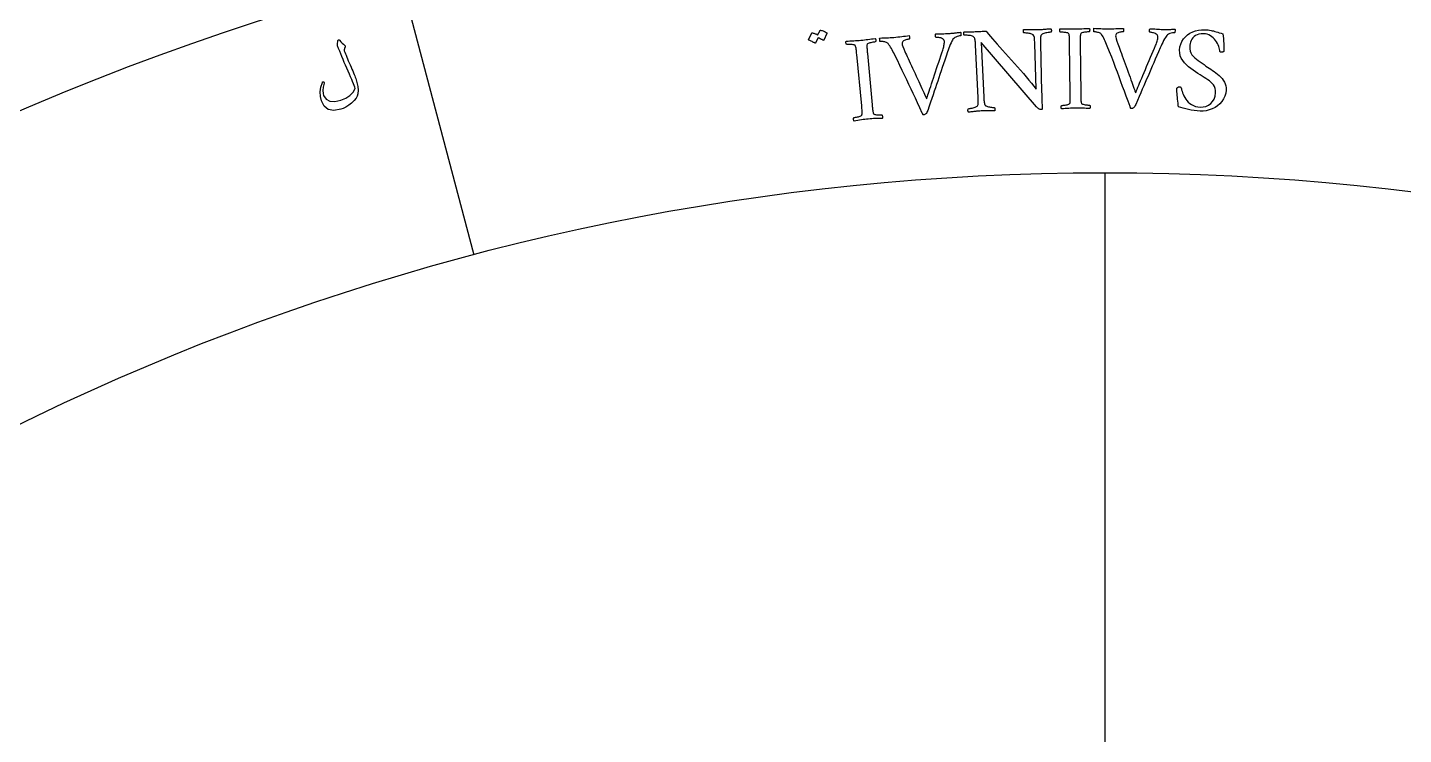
# Model space of a CAD drawing. Header units: millimetres. Extents: x -68 to 68, y -68 to 87.
# Drawn here: x -19.93 to 5.52, y 35.17 to 48.25 of the extents above; entities that cross this region are included whole.
import ezdxf

# ---------------------------------------------------------------- set-up
doc = ezdxf.new("R2010")
doc.units = ezdxf.units.MM
doc.layers.add('ENGRAVE', color=7, linetype='Continuous')
doc.layers.add('TEXT', color=5, linetype='Continuous')

msp = doc.modelspace()

# ---------------------------------------------------------------- linework, layer by layer
at = {"layer": 'ENGRAVE'}
for points in [[(-13.7449, 51.8724), (-11.6702, 44.0426)], [(0, -45.5625), (0, 45.5625)]]:
    msp.add_lwpolyline(points, dxfattribs=at)
for radius in [66.15, 66.15, 64.3781, 61.0875, 61.0875, 58.4888, 53.6625, 53.6625, 50.8275, 45.5625, 45.5625]:
    msp.add_circle((0, 0), radius, dxfattribs=at)
at = {"layer": 'TEXT'}
for points in [[(-5.2719, 48.196), (-5.2703, 48.1981), (-5.2678, 48.1995), (-5.2645, 48.2003), (-5.2603, 48.2004), (-5.245, 48.1964), (-5.2301, 48.1918), (-5.2156, 48.1865), (-5.2016, 48.1807), (-5.1878, 48.1741), (-5.1742, 48.1668), (-5.1608, 48.1586), (-5.1477, 48.1497), (-5.145, 48.1468), (-5.1436, 48.1436), (-5.1435, 48.1401), (-5.1447, 48.1362), (-5.2038, 48.0133), (-5.2056, 48.0116), (-5.2085, 48.0113), (-5.2124, 48.0124), (-5.2175, 48.0149), (-5.2211, 48.0173), (-5.2268, 48.0206), (-5.2347, 48.0247), (-5.2447, 48.0296), (-5.257, 48.0354), (-5.2717, 48.0422), (-5.2887, 48.0499), (-5.3081, 48.0586), (-5.3547, 47.963), (-5.357, 47.96), (-5.3603, 47.9589), (-5.3645, 47.9599), (-5.3698, 47.9628), (-5.3743, 47.9654), (-5.3814, 47.9692), (-5.3911, 47.9743), (-5.4033, 47.9805), (-5.4184, 47.9881), (-5.4364, 47.9968), (-5.4574, 48.0066), (-5.4813, 48.0177), (-5.4839, 48.0197), (-5.4852, 48.0219), (-5.4852, 48.0242), (-5.4839, 48.0266), (-5.4234, 48.1455), (-5.4218, 48.1476), (-5.4193, 48.149), (-5.416, 48.1498), (-5.4118, 48.1498), (-5.3989, 48.1471), (-5.3862, 48.1437), (-5.3739, 48.1396), (-5.3618, 48.1347), (-5.3501, 48.1293), (-5.3387, 48.1233), (-5.3276, 48.1168), (-5.3168, 48.1098)], [(-3.9045, 48.0667), (-3.8675, 48.0699), (-3.8312, 48.0735), (-3.7955, 48.0774), (-3.7603, 48.0817), (-3.7257, 48.086), (-3.6913, 48.0902), (-3.6571, 48.0941), (-3.6233, 48.0979), (-3.6209, 48.0924), (-3.6191, 48.0848), (-3.6178, 48.0749), (-3.6171, 48.0628), (-3.6172, 48.0512), (-3.6182, 48.0424), (-3.6202, 48.0366), (-3.6231, 48.0337), (-3.6293, 48.0329), (-3.6385, 48.0311), (-3.6506, 48.0284), (-3.6658, 48.0248), (-3.6822, 48.0201), (-3.698, 48.0143), (-3.7134, 48.0073), (-3.7282, 47.9993), (-3.7407, 47.9898), (-3.7494, 47.9785), (-3.754, 47.9653), (-3.7547, 47.9502), (-3.7503, 47.9274), (-3.7399, 47.8952), (-3.7236, 47.8538), (-3.7013, 47.803), (-3.6891, 47.7767), (-3.6751, 47.7463), (-3.6591, 47.7119), (-3.6413, 47.6735), (-3.6221, 47.6321), (-3.602, 47.5885), (-3.5811, 47.5429), (-3.5594, 47.4951), (-3.5372, 47.4464), (-3.5148, 47.3976), (-3.4924, 47.3488), (-3.4699, 47.3), (-3.4478, 47.2522), (-3.4268, 47.2063), (-3.4068, 47.1624), (-3.3878, 47.1203), (-3.3702, 47.0811), (-3.3544, 47.0456), (-3.3402, 47.0139), (-3.3278, 46.9859), (-3.3175, 46.9628), (-3.3098, 46.9457), (-3.3047, 46.9345), (-3.3021, 46.9293), (-3.2991, 46.9373), (-3.294, 46.9519), (-3.2867, 46.9731), (-3.2774, 47.0009), (-3.2663, 47.0341), (-3.2539, 47.0716), (-3.2403, 47.1133), (-3.2253, 47.1592), (-3.2092, 47.2085), (-3.1922, 47.2603), (-3.1744, 47.3146), (-3.1556, 47.3713), (-3.1363, 47.4295), (-3.1169, 47.4881), (-3.0973, 47.5472), (-3.0775, 47.6067), (-3.0579, 47.6655), (-3.0388, 47.7226), (-3.0203, 47.7779), (-3.0024, 47.8314), (-2.9958, 47.8516), (-2.9898, 47.8723), (-2.9844, 47.8935), (-2.9797, 47.9153), (-2.9759, 47.9364), (-2.9735, 47.9558), (-2.9724, 47.9733), (-2.9726, 47.989), (-2.9756, 48.006), (-2.9824, 48.0205), (-2.993, 48.0324), (-3.0074, 48.0418), (-3.024, 48.0493), (-3.041, 48.0552), (-3.0585, 48.0597), (-3.0765, 48.0627), (-3.0934, 48.0646), (-3.1074, 48.0658), (-3.1187, 48.0664), (-3.127, 48.0663), (-3.1314, 48.0697), (-3.1347, 48.0758), (-3.137, 48.0847), (-3.1384, 48.0965), (-3.1386, 48.1086), (-3.1375, 48.1186), (-3.1351, 48.1265), (-3.1314, 48.1324), (-3.1002, 48.1332), (-3.07, 48.1338), (-3.0406, 48.1342), (-3.012, 48.1343), (-2.9835, 48.1346), (-2.9542, 48.1353), (-2.9239, 48.1365), (-2.8929, 48.1382), (-2.8674, 48.1398), (-2.8448, 48.1414), (-2.8249, 48.1429), (-2.8078, 48.1444), (-2.7922, 48.1459), (-2.7767, 48.1476), (-2.7613, 48.1494), (-2.7462, 48.1514), (-2.7302, 48.1534), (-2.7125, 48.1556), (-2.693, 48.1578), (-2.6717, 48.1601), (-2.6695, 48.1545), (-2.6681, 48.1466), (-2.6674, 48.1363), (-2.6674, 48.1237), (-2.668, 48.1117), (-2.6692, 48.103), (-2.6708, 48.0978), (-2.6729, 48.096), (-2.6821, 48.0947), (-2.6957, 48.0918), (-2.7138, 48.0872), (-2.7363, 48.0809), (-2.7597, 48.0725), (-2.7805, 48.0612), (-2.7986, 48.0473), (-2.814, 48.0307), (-2.8244, 48.0157), (-2.8361, 47.9947), (-2.849, 47.9678), (-2.8632, 47.935), (-2.8774, 47.8996), (-2.8907, 47.8649), (-2.903, 47.831), (-2.9143, 47.7979), (-2.9403, 47.7212), (-2.9651, 47.6476), (-2.9887, 47.5773), (-3.0111, 47.5101), (-3.0328, 47.4452), (-3.0542, 47.3814), (-3.0754, 47.3187), (-3.0963, 47.2572), (-3.1171, 47.1957), (-3.1383, 47.133), (-3.1597, 47.0691), (-3.1815, 47.0041), (-3.204, 46.9367), (-3.228, 46.8657), (-3.2533, 46.7912), (-3.28, 46.7131), (-3.2879, 46.6925), (-3.2964, 46.6753), (-3.3056, 46.6615), (-3.3154, 46.651), (-3.3258, 46.6433), (-3.3363, 46.6375), (-3.3472, 46.6337), (-3.3584, 46.6319), (-3.3617, 46.6326), (-3.3649, 46.6352), (-3.3679, 46.6396), (-3.3707, 46.6459), (-3.3735, 46.6527), (-3.3762, 46.6584), (-3.3788, 46.6632), (-3.3814, 46.6669), (-3.4252, 46.7618), (-3.4676, 46.8534), (-3.5087, 46.9419), (-3.5484, 47.0271), (-3.5876, 47.111), (-3.6272, 47.1956), (-3.6673, 47.2809), (-3.7079, 47.3668), (-3.75, 47.4552), (-3.7948, 47.548), (-3.8423, 47.6451), (-3.8925, 47.7466), (-3.9078, 47.7777), (-3.9228, 47.8072), (-3.9375, 47.8349), (-3.952, 47.861), (-3.9667, 47.8856), (-3.982, 47.909), (-3.9979, 47.9311), (-4.0145, 47.9521), (-4.0222, 47.9602), (-4.0322, 47.9673), (-4.0444, 47.9733), (-4.0588, 47.9782), (-4.0743, 47.9822), (-4.0896, 47.9854), (-4.1046, 47.9877), (-4.1195, 47.9891), (-4.1332, 47.9899), (-4.1451, 47.9904), (-4.1549, 47.9904), (-4.1629, 47.99), (-4.1641, 47.9918), (-4.1653, 47.9975), (-4.1666, 48.0071), (-4.1679, 48.0205), (-4.1689, 48.0341), (-4.1694, 48.0442), (-4.1692, 48.0507), (-4.1684, 48.0537), (-4.1304, 48.0558), (-4.0957, 48.0574), (-4.0644, 48.0586), (-4.0364, 48.0593), (-4.0084, 48.0601), (-3.9771, 48.0616), (-3.9424, 48.0638), (-3.9045, 48.0667)], [(-2.3752, 48.1734), (-2.3497, 48.1746), (-2.3244, 48.1759), (-2.2995, 48.1771), (-2.2748, 48.1782), (-2.2519, 48.1795), (-2.2323, 48.1808), (-2.2158, 48.1823), (-2.2026, 48.1839), (-2.1811, 48.1558), (-2.1542, 48.1226), (-2.1218, 48.0841), (-2.084, 48.0404), (-2.0419, 47.9925), (-1.9966, 47.9414), (-1.948, 47.8872), (-1.8961, 47.8297), (-1.8423, 47.7701), (-1.7878, 47.7094), (-1.7324, 47.6478), (-1.6763, 47.5851), (-1.6204, 47.522), (-1.5654, 47.4593), (-1.5115, 47.397), (-1.4586, 47.3349), (-1.408, 47.2745), (-1.361, 47.2169), (-1.3177, 47.1622), (-1.278, 47.1103), (-1.3009, 47.9559), (-1.3018, 47.984), (-1.303, 48.009), (-1.3043, 48.0309), (-1.3058, 48.0496), (-1.3084, 48.0662), (-1.3131, 48.0819), (-1.3198, 48.0968), (-1.3285, 48.1107), (-1.3339, 48.1162), (-1.3428, 48.1214), (-1.3552, 48.1265), (-1.371, 48.1312), (-1.3889, 48.1356), (-1.4072, 48.1393), (-1.4259, 48.1425), (-1.445, 48.1451), (-1.4631, 48.147), (-1.4787, 48.1483), (-1.4917, 48.149), (-1.5023, 48.149), (-1.5065, 48.1553), (-1.5095, 48.1628), (-1.5111, 48.1717), (-1.5115, 48.1819), (-1.5112, 48.192), (-1.5107, 48.2005), (-1.5099, 48.2075), (-1.509, 48.2129), (-1.4756, 48.2127), (-1.4432, 48.2123), (-1.4118, 48.2117), (-1.3815, 48.211), (-1.3507, 48.2103), (-1.3181, 48.2102), (-1.2835, 48.2105), (-1.2471, 48.2112), (-1.2215, 48.2119), (-1.1983, 48.2127), (-1.1777, 48.2136), (-1.1595, 48.2145), (-1.1424, 48.2156), (-1.1251, 48.2168), (-1.1074, 48.2181), (-1.0895, 48.2196), (-1.0705, 48.2212), (-1.0495, 48.2228), (-1.0267, 48.2244), (-1.002, 48.2261), (-0.9997, 48.221), (-0.9976, 48.2147), (-0.9959, 48.2073), (-0.9944, 48.1988), (-0.9938, 48.1897), (-0.9946, 48.1805), (-0.9969, 48.1713), (-1.0006, 48.1621), (-1.0093, 48.1616), (-1.0213, 48.1605), (-1.0367, 48.1587), (-1.0554, 48.1563), (-1.0755, 48.1532), (-1.0952, 48.1494), (-1.1144, 48.1449), (-1.1332, 48.1397), (-1.15, 48.1339), (-1.1632, 48.1278), (-1.173, 48.1214), (-1.1793, 48.1146), (-1.1862, 48.1014), (-1.1914, 48.0874), (-1.1948, 48.0726), (-1.1965, 48.057), (-1.1971, 48.039), (-1.1972, 48.0169), (-1.197, 47.9909), (-1.1964, 47.9609), (-1.1738, 47.0535), (-1.173, 47.0225), (-1.1723, 46.9936), (-1.1716, 46.9666), (-1.171, 46.9416), (-1.1703, 46.9178), (-1.1695, 46.8944), (-1.1686, 46.8715), (-1.1675, 46.849), (-1.1663, 46.8258), (-1.1649, 46.8008), (-1.1633, 46.7739), (-1.1616, 46.7451), (-1.1632, 46.7409), (-1.1659, 46.7376), (-1.1698, 46.735), (-1.1749, 46.7333), (-1.1801, 46.7322), (-1.1844, 46.7314), (-1.188, 46.7309), (-1.1907, 46.7307), (-1.196, 46.7312), (-1.2029, 46.7332), (-1.2114, 46.7366), (-1.2215, 46.7413), (-1.2327, 46.7479), (-1.2443, 46.7567), (-1.2564, 46.7678), (-1.2691, 46.7812), (-2.2931, 47.9737), (-2.2447, 46.9597), (-2.2431, 46.9317), (-2.2413, 46.9069), (-2.2392, 46.8855), (-2.2368, 46.8674), (-2.2336, 46.8513), (-2.2288, 46.836), (-2.2225, 46.8215), (-2.2147, 46.8078), (-2.2094, 46.8024), (-2.2008, 46.7973), (-2.189, 46.7925), (-2.174, 46.7879), (-2.157, 46.7838), (-2.1395, 46.7801), (-2.1215, 46.7768), (-2.1029, 46.774), (-2.0853, 46.7718), (-2.0701, 46.7703), (-2.0574, 46.7696), (-2.0471, 46.7696), (-2.0428, 46.7635), (-2.0397, 46.7562), (-2.0376, 46.7477), (-2.0366, 46.738), (-2.0365, 46.7283), (-2.037, 46.7197), (-2.0381, 46.7122), (-2.0398, 46.7059), (-2.0721, 46.7067), (-2.1033, 46.7073), (-2.1334, 46.7079), (-2.1623, 46.7084), (-2.1917, 46.7085), (-2.223, 46.7081), (-2.2563, 46.7071), (-2.2915, 46.7056), (-2.3155, 46.7043), (-2.3376, 46.7028), (-2.3578, 46.7011), (-2.3763, 46.6991), (-2.3936, 46.6971), (-2.4106, 46.6951), (-2.4274, 46.6931), (-2.4439, 46.691), (-2.4614, 46.689), (-2.4814, 46.6868), (-2.5037, 46.6844), (-2.5285, 46.682), (-2.5309, 46.687), (-2.5331, 46.6932), (-2.535, 46.7005), (-2.5368, 46.709), (-2.5377, 46.7181), (-2.5372, 46.7273), (-2.5353, 46.7365), (-2.5319, 46.7459), (-2.5236, 46.7467), (-2.5122, 46.7484), (-2.4977, 46.7509), (-2.4802, 46.7544), (-2.4611, 46.7585), (-2.4423, 46.7632), (-2.4236, 46.7685), (-2.4051, 46.7743), (-2.3886, 46.7805), (-2.3759, 46.787), (-2.3671, 46.7937), (-2.3621, 46.8006), (-2.3556, 46.8138), (-2.3507, 46.8277), (-2.3473, 46.8423), (-2.3456, 46.8575), (-2.345, 46.875), (-2.345, 46.8967), (-2.3457, 46.9225), (-2.3469, 46.9524), (-2.3953, 47.9206), (-2.3971, 47.9505), (-2.399, 47.9765), (-2.4012, 47.9984), (-2.4036, 48.0163), (-2.4069, 48.0317), (-2.4118, 48.0462), (-2.4183, 48.0598), (-2.4263, 48.0724), (-2.4321, 48.0788), (-2.4418, 48.0845), (-2.4554, 48.0896), (-2.4729, 48.0941), (-2.4925, 48.0979), (-2.5121, 48.1009), (-2.5319, 48.1032), (-2.5518, 48.1048), (-2.5701, 48.1059), (-2.5852, 48.1065), (-2.597, 48.1067), (-2.6056, 48.1065), (-2.6101, 48.1154), (-2.613, 48.1244), (-2.6146, 48.1335), (-2.6146, 48.1427), (-2.6138, 48.1513), (-2.6126, 48.1588), (-2.611, 48.1652), (-2.6091, 48.1704), (-2.5713, 48.1713), (-2.5372, 48.1717), (-2.5069, 48.1718), (-2.4804, 48.1715), (-2.4554, 48.1713), (-2.4295, 48.1715), (-2.4028, 48.1722), (-2.3752, 48.1734)], [(-0.5601, 48.2218), (-0.5265, 48.2224), (-0.4932, 48.2234), (-0.4605, 48.2248), (-0.4281, 48.2266), (-0.3956, 48.2285), (-0.3624, 48.2303), (-0.3285, 48.2319), (-0.2938, 48.2333), (-0.2897, 48.2279), (-0.287, 48.2208), (-0.2856, 48.2119), (-0.2854, 48.2013), (-0.2863, 48.1908), (-0.2879, 48.1819), (-0.2903, 48.1747), (-0.2934, 48.1693), (-0.3019, 48.169), (-0.3132, 48.1683), (-0.3275, 48.1671), (-0.3447, 48.1655), (-0.3631, 48.1635), (-0.3809, 48.161), (-0.3981, 48.158), (-0.4147, 48.1547), (-0.4292, 48.1507), (-0.4402, 48.1459), (-0.4478, 48.1402), (-0.4518, 48.1338), (-0.4548, 48.1214), (-0.4571, 48.1074), (-0.4586, 48.0917), (-0.4594, 48.0742), (-0.4597, 48.0555), (-0.4599, 48.0359), (-0.4599, 48.0155), (-0.4598, 47.9942), (-0.4598, 47.9908), (-0.4597, 47.9874), (-0.4597, 47.9839), (-0.4597, 47.9805), (-0.4596, 47.9771), (-0.4596, 47.9736), (-0.4596, 47.9702), (-0.4595, 47.9668), (-0.4504, 47.0134), (-0.4504, 47.01), (-0.4503, 47.0066), (-0.4503, 47.0032), (-0.4503, 46.9997), (-0.4502, 46.9963), (-0.4502, 46.9929), (-0.4502, 46.9894), (-0.4501, 46.986), (-0.4499, 46.9648), (-0.4495, 46.9446), (-0.4489, 46.9254), (-0.4482, 46.9071), (-0.4472, 46.8902), (-0.4454, 46.8749), (-0.4429, 46.8611), (-0.4397, 46.8489), (-0.4357, 46.8434), (-0.4283, 46.8382), (-0.4175, 46.8333), (-0.4032, 46.8287), (-0.387, 46.8246), (-0.3703, 46.8212), (-0.353, 46.8186), (-0.3351, 46.8166), (-0.3183, 46.8153), (-0.3044, 46.8143), (-0.2934, 46.8137), (-0.2851, 46.8135), (-0.2821, 46.8081), (-0.2797, 46.801), (-0.278, 46.7921), (-0.277, 46.7816), (-0.277, 46.771), (-0.2783, 46.7621), (-0.2809, 46.755), (-0.2848, 46.7495), (-0.3184, 46.7515), (-0.3513, 46.7534), (-0.3836, 46.755), (-0.4151, 46.7566), (-0.4465, 46.7578), (-0.4783, 46.7585), (-0.5105, 46.7588), (-0.5431, 46.7587), (-0.575, 46.7581), (-0.6071, 46.757), (-0.6395, 46.7555), (-0.6722, 46.7536), (-0.7052, 46.7513), (-0.7384, 46.7488), (-0.772, 46.7462), (-0.8057, 46.7434), (-0.8097, 46.7488), (-0.8125, 46.7559), (-0.814, 46.7647), (-0.8142, 46.7753), (-0.8135, 46.7859), (-0.812, 46.7948), (-0.8098, 46.802), (-0.8069, 46.8075), (-0.7986, 46.8078), (-0.7876, 46.8086), (-0.7737, 46.8099), (-0.757, 46.8117), (-0.7391, 46.8141), (-0.7216, 46.8171), (-0.7046, 46.8209), (-0.688, 46.8254), (-0.6735, 46.8303), (-0.6629, 46.8354), (-0.6561, 46.8408), (-0.6531, 46.8464), (-0.6493, 46.8612), (-0.6465, 46.878), (-0.6447, 46.8967), (-0.6439, 46.9174), (-0.6437, 46.9396), (-0.6436, 46.9626), (-0.6438, 46.9865), (-0.644, 47.0112), (-0.6571, 47.9645), (-0.6575, 47.9893), (-0.6581, 48.0133), (-0.6587, 48.0367), (-0.6596, 48.0593), (-0.6609, 48.0805), (-0.6633, 48.0996), (-0.6667, 48.1165), (-0.671, 48.1312), (-0.6743, 48.1376), (-0.6814, 48.1431), (-0.6925, 48.1476), (-0.7075, 48.1513), (-0.7247, 48.1542), (-0.7423, 48.1567), (-0.7603, 48.1588), (-0.7788, 48.1605), (-0.7961, 48.1617), (-0.8104, 48.1625), (-0.8218, 48.163), (-0.8302, 48.163), (-0.8334, 48.1684), (-0.836, 48.1755), (-0.8378, 48.1843), (-0.8389, 48.1949), (-0.8391, 48.2055), (-0.8378, 48.2143), (-0.8352, 48.2215), (-0.8313, 48.227), (-0.7964, 48.2264), (-0.7618, 48.2256), (-0.7274, 48.2246), (-0.6934, 48.2235), (-0.6596, 48.2225), (-0.6261, 48.2218), (-0.593, 48.2216), (-0.5601, 48.2218)], [(0.0544, 48.225), (0.0915, 48.2252), (0.1281, 48.2257), (0.164, 48.2267), (0.1993, 48.2281), (0.2343, 48.2296), (0.2689, 48.2309), (0.3032, 48.232), (0.3373, 48.233), (0.3392, 48.2274), (0.3404, 48.2196), (0.3408, 48.2096), (0.3405, 48.1976), (0.3395, 48.1859), (0.3377, 48.1773), (0.3353, 48.1717), (0.3321, 48.169), (0.3259, 48.1687), (0.3167, 48.1677), (0.3043, 48.166), (0.2889, 48.1636), (0.2722, 48.1603), (0.2559, 48.1558), (0.2401, 48.1501), (0.2247, 48.1434), (0.2113, 48.1349), (0.2018, 48.1243), (0.1961, 48.1115), (0.1941, 48.0966), (0.1967, 48.0735), (0.2044, 48.0406), (0.2173, 47.9979), (0.2353, 47.9455), (0.2453, 47.9183), (0.2568, 47.8868), (0.2699, 47.8513), (0.2845, 47.8115), (0.3002, 47.7686), (0.3166, 47.7236), (0.3337, 47.6764), (0.3515, 47.627), (0.3696, 47.5766), (0.3879, 47.5261), (0.4062, 47.4757), (0.4247, 47.4252), (0.4428, 47.3758), (0.4599, 47.3283), (0.4763, 47.2828), (0.4917, 47.2394), (0.506, 47.1989), (0.5189, 47.1622), (0.5304, 47.1294), (0.5405, 47.1005), (0.5488, 47.0766), (0.5551, 47.0589), (0.5593, 47.0474), (0.5615, 47.042), (0.5651, 47.0497), (0.5714, 47.0639), (0.5804, 47.0844), (0.592, 47.1113), (0.6057, 47.1435), (0.6211, 47.1798), (0.6382, 47.2203), (0.6569, 47.2648), (0.677, 47.3126), (0.6981, 47.3628), (0.7204, 47.4154), (0.7437, 47.4705), (0.7677, 47.5269), (0.7919, 47.5837), (0.8163, 47.641), (0.8409, 47.6986), (0.8653, 47.7557), (0.889, 47.811), (0.9119, 47.8646), (0.9342, 47.9164), (0.9424, 47.936), (0.9501, 47.9561), (0.9572, 47.9769), (0.9637, 47.9982), (0.9692, 48.0189), (0.9732, 48.038), (0.9758, 48.0554), (0.9768, 48.0711), (0.9752, 48.0883), (0.9696, 48.1032), (0.96, 48.116), (0.9465, 48.1266), (0.9306, 48.1353), (0.9141, 48.1426), (0.897, 48.1485), (0.8793, 48.153), (0.8626, 48.1563), (0.8488, 48.1587), (0.8376, 48.1602), (0.8292, 48.1608), (0.8252, 48.1645), (0.8224, 48.1709), (0.8208, 48.18), (0.8204, 48.1918), (0.8212, 48.2038), (0.8231, 48.2137), (0.8262, 48.2215), (0.8304, 48.227), (0.8615, 48.2253), (0.8917, 48.2234), (0.921, 48.2213), (0.9494, 48.2191), (0.9779, 48.2171), (1.0072, 48.2154), (1.0374, 48.2141), (1.0685, 48.2132), (1.094, 48.2127), (1.1167, 48.2124), (1.1367, 48.2123), (1.1538, 48.2124), (1.1695, 48.2127), (1.1851, 48.2131), (1.2005, 48.2136), (1.2158, 48.2143), (1.2319, 48.215), (1.2498, 48.2157), (1.2694, 48.2163), (1.2907, 48.2169), (1.2925, 48.2112), (1.2933, 48.2031), (1.2931, 48.1928), (1.2921, 48.1803), (1.2904, 48.1683), (1.2886, 48.1598), (1.2866, 48.1547), (1.2843, 48.1531), (1.275, 48.1526), (1.2612, 48.1508), (1.2428, 48.1477), (1.2199, 48.1433), (1.1959, 48.1367), (1.1743, 48.1273), (1.1551, 48.1149), (1.1383, 48.0996), (1.1267, 48.0855), (1.1133, 48.0655), (1.0982, 48.0398), (1.0814, 48.0082), (1.0643, 47.9741), (1.0483, 47.9407), (1.0332, 47.9079), (1.0193, 47.8758), (0.9871, 47.8015), (0.9563, 47.7302), (0.927, 47.662), (0.8991, 47.597), (0.8722, 47.534), (0.8456, 47.4722), (0.8194, 47.4115), (0.7935, 47.3519), (0.7677, 47.2923), (0.7414, 47.2316), (0.7148, 47.1697), (0.6878, 47.1066), (0.6598, 47.0413), (0.6301, 46.9725), (0.5987, 46.9003), (0.5657, 46.8247), (0.5561, 46.8048), (0.5462, 46.7884), (0.536, 46.7753), (0.5253, 46.7657), (0.5144, 46.7589), (0.5034, 46.754), (0.4922, 46.7511), (0.4809, 46.7502), (0.4777, 46.7512), (0.4748, 46.754), (0.4721, 46.7587), (0.4698, 46.7652), (0.4676, 46.7721), (0.4654, 46.7781), (0.4631, 46.783), (0.4609, 46.787), (0.425, 46.8851), (0.3903, 46.98), (0.3566, 47.0715), (0.324, 47.1597), (0.2919, 47.2465), (0.2593, 47.3341), (0.2263, 47.4224), (0.1929, 47.5113), (0.1582, 47.6029), (0.1212, 47.699), (0.0818, 47.7997), (0.0402, 47.905), (0.0275, 47.9373), (0.0149, 47.9678), (0.0025, 47.9967), (-0.0098, 48.0239), (-0.0224, 48.0496), (-0.0357, 48.0741), (-0.0498, 48.0976), (-0.0646, 48.1198), (-0.0716, 48.1285), (-0.0809, 48.1364), (-0.0926, 48.1434), (-0.1066, 48.1495), (-0.1217, 48.1547), (-0.1367, 48.1591), (-0.1515, 48.1627), (-0.1662, 48.1653), (-0.1798, 48.1673), (-0.1916, 48.1687), (-0.2014, 48.1695), (-0.2094, 48.1697), (-0.2104, 48.1716), (-0.2112, 48.1774), (-0.2116, 48.1871), (-0.2118, 48.2006), (-0.2118, 48.2142), (-0.2114, 48.2243), (-0.2107, 48.2308), (-0.2097, 48.2337), (-0.1716, 48.2327), (-0.1369, 48.2314), (-0.1056, 48.23), (-0.0776, 48.2284), (-0.0496, 48.227), (-0.0183, 48.2259), (0.0164, 48.2253), (0.0544, 48.225)], [(1.8377, 48.2083), (1.8723, 48.2065), (1.9039, 48.2038), (1.9323, 48.2001), (1.9577, 48.1956), (1.9816, 48.1903), (2.0057, 48.1842), (2.0301, 48.1774), (2.0548, 48.1698), (2.0811, 48.1615), (2.1105, 48.1525), (2.1428, 48.1428), (2.1782, 48.1323), (2.1829, 48.0883), (2.1868, 48.0436), (2.1899, 47.9981), (2.1922, 47.9521), (2.1939, 47.9086), (2.1952, 47.871), (2.196, 47.8392), (2.1963, 47.8134), (2.1959, 47.8081), (2.1929, 47.8035), (2.1874, 47.7999), (2.1793, 47.797), (2.1704, 47.7949), (2.1623, 47.7935), (2.1552, 47.7927), (2.1489, 47.7927), (2.1413, 47.7936), (2.1346, 47.7956), (2.1288, 47.7987), (2.1239, 47.8029), (2.1213, 47.8245), (2.1166, 47.8479), (2.1096, 47.8731), (2.1003, 47.9001), (2.0888, 47.9278), (2.075, 47.955), (2.0591, 47.9817), (2.0409, 48.0079), (2.0206, 48.0329), (1.998, 48.0558), (1.9734, 48.0766), (1.9466, 48.0954), (1.9177, 48.111), (1.8867, 48.1226), (1.8536, 48.1301), (1.8185, 48.1336), (1.7742, 48.1328), (1.7347, 48.1269), (1.7001, 48.116), (1.6702, 48.1), (1.6446, 48.0803), (1.6227, 48.0582), (1.6045, 48.0336), (1.5901, 48.0067), (1.579, 47.9786), (1.5708, 47.9507), (1.5655, 47.923), (1.5632, 47.8955), (1.5647, 47.8527), (1.5724, 47.8134), (1.5861, 47.7776), (1.6058, 47.7454), (1.6301, 47.7157), (1.6576, 47.6875), (1.6883, 47.661), (1.7223, 47.6361), (1.7578, 47.6117), (1.7935, 47.5871), (1.8293, 47.5622), (1.8651, 47.5369), (1.8928, 47.5182), (1.9219, 47.4986), (1.9523, 47.478), (1.9841, 47.4566), (2.0162, 47.434), (2.0477, 47.4104), (2.0786, 47.3856), (2.1088, 47.3596), (2.1371, 47.3323), (2.1625, 47.3031), (2.1849, 47.2723), (2.2044, 47.2397), (2.2198, 47.2053), (2.2303, 47.169), (2.2358, 47.1307), (2.2363, 47.0906), (2.2293, 47.032), (2.2141, 46.9775), (2.1907, 46.9268), (2.1591, 46.8802), (2.1212, 46.8381), (2.0788, 46.8014), (2.0319, 46.77), (1.9804, 46.7439), (1.926, 46.7236), (1.8704, 46.7098), (1.8135, 46.7024), (1.7553, 46.7014), (1.7004, 46.705), (1.6466, 46.7117), (1.5939, 46.7214), (1.5423, 46.7341), (1.4925, 46.7477), (1.4453, 46.7601), (1.4008, 46.7711), (1.3589, 46.781), (1.3533, 46.8149), (1.3481, 46.8499), (1.3434, 46.886), (1.3391, 46.9233), (1.3353, 46.96), (1.332, 46.9944), (1.3293, 47.0265), (1.327, 47.0563), (1.3252, 47.0823), (1.324, 47.1027), (1.3233, 47.1178), (1.3232, 47.1273), (1.3293, 47.1327), (1.3358, 47.1376), (1.3427, 47.142), (1.3501, 47.146), (1.3577, 47.1493), (1.3654, 47.1516), (1.3732, 47.1529), (1.3811, 47.1531), (1.3904, 47.1516), (1.3975, 47.1475), (1.4026, 47.1409), (1.4057, 47.1318), (1.4095, 47.1142), (1.4151, 47.0935), (1.4224, 47.0698), (1.4315, 47.043), (1.4428, 47.0144), (1.4565, 46.9853), (1.4729, 46.9557), (1.4917, 46.9256), (1.5134, 46.8964), (1.5382, 46.8695), (1.5662, 46.8449), (1.5974, 46.8226), (1.6323, 46.8039), (1.6715, 46.79), (1.715, 46.7809), (1.7627, 46.7766), (1.8144, 46.7792), (1.8631, 46.7908), (1.9088, 46.8114), (1.9515, 46.8412), (1.988, 46.8794), (2.0148, 46.9252), (2.0321, 46.9787), (2.0397, 47.04), (2.039, 47.0844), (2.0328, 47.1238), (2.021, 47.1584), (2.0038, 47.188), (1.9821, 47.2144), (1.9572, 47.2391), (1.9291, 47.2623), (1.8977, 47.2839), (1.864, 47.305), (1.829, 47.3266), (1.7928, 47.3489), (1.7552, 47.3718), (1.7133, 47.3991), (1.6707, 47.4277), (1.6274, 47.4576), (1.5833, 47.4888), (1.5407, 47.5218), (1.5017, 47.5575), (1.4663, 47.5957), (1.4346, 47.6365), (1.4086, 47.6803), (1.3904, 47.7275), (1.3802, 47.7783), (1.3778, 47.8325), (1.3835, 47.8899), (1.397, 47.9432), (1.4184, 47.9924), (1.4478, 48.0375), (1.4835, 48.0779), (1.5239, 48.1132), (1.569, 48.1433), (1.6188, 48.1681), (1.6716, 48.1873), (1.7257, 48.2005), (1.7811, 48.2074), (1.8377, 48.2083)], [(-14.1857, 48.0059), (-14.1844, 48.0112), (-14.182, 48.0154), (-14.1785, 48.0185), (-14.1739, 48.0205), (-14.1688, 48.0212), (-14.164, 48.0199), (-14.1594, 48.0168), (-14.1551, 48.0118), (-14.1314, 47.9823), (-14.1081, 47.9577), (-14.0852, 47.9379), (-14.0628, 47.923), (-14.0558, 47.9173), (-14.052, 47.9094), (-14.0514, 47.8995), (-14.054, 47.8874), (-14.0561, 47.8813), (-14.0581, 47.8755), (-14.06, 47.8699), (-14.0618, 47.8645), (-14.0634, 47.8594), (-14.0649, 47.8548), (-14.0664, 47.8506), (-14.0678, 47.8468), (-14.0701, 47.84), (-14.0708, 47.8324), (-14.0702, 47.8241), (-14.0681, 47.815), (-14.0589, 47.7902), (-14.0485, 47.7633), (-14.0369, 47.7343), (-14.024, 47.7032), (-14.01, 47.6699), (-13.995, 47.6345), (-13.9789, 47.5969), (-13.9618, 47.5571), (-13.9442, 47.5175), (-13.9279, 47.4802), (-13.913, 47.4452), (-13.8995, 47.4125), (-13.8872, 47.382), (-13.876, 47.3537), (-13.866, 47.3275), (-13.8571, 47.3034), (-13.8339, 47.2313), (-13.8197, 47.1607), (-13.8144, 47.0917), (-13.8181, 47.0242), (-13.8285, 46.9821), (-13.8512, 46.9394), (-13.8861, 46.896), (-13.9331, 46.8519), (-13.9861, 46.8112), (-14.0375, 46.7782), (-14.0871, 46.753), (-14.1352, 46.7356), (-14.2627, 46.7154), (-14.3645, 46.735), (-14.4407, 46.7947), (-14.4914, 46.8945), (-14.5093, 46.975), (-14.5125, 47.0583), (-14.5008, 47.1443), (-14.4743, 47.233), (-14.4719, 47.2385), (-14.4687, 47.2423), (-14.4649, 47.2446), (-14.4604, 47.2453), (-14.4553, 47.2449), (-14.4512, 47.2437), (-14.4479, 47.2416), (-14.4456, 47.2386), (-14.4432, 47.2339), (-14.4419, 47.229), (-14.4417, 47.224), (-14.4427, 47.2188), (-14.4563, 47.1434), (-14.4624, 47.0809), (-14.461, 47.0312), (-14.4521, 46.9943), (-14.4039, 46.9239), (-14.3349, 46.8856), (-14.2449, 46.8792), (-14.1341, 46.9047), (-14.0392, 46.9448), (-13.9632, 46.9944), (-13.906, 47.0536), (-13.8675, 47.1225), (-13.8762, 47.1477), (-13.8869, 47.1769), (-13.8998, 47.2102), (-13.9147, 47.2476), (-13.9319, 47.2891), (-13.9513, 47.3347), (-13.9731, 47.3846), (-13.9973, 47.4386), (-14.0216, 47.4945), (-14.0453, 47.5496), (-14.0683, 47.6038), (-14.0907, 47.6573), (-14.1124, 47.71), (-14.1333, 47.7619), (-14.1534, 47.8131), (-14.1727, 47.8636), (-14.1933, 47.9115), (-14.1947, 47.9172), (-14.1955, 47.9228), (-14.1955, 47.9281), (-14.1949, 47.9333)], [(-4.5167, 48.0131), (-4.4832, 48.0164), (-4.4502, 48.0201), (-4.4177, 48.0242), (-4.3856, 48.0287), (-4.3534, 48.0332), (-4.3204, 48.0377), (-4.2867, 48.0421), (-4.2522, 48.0464), (-4.2478, 48.0413), (-4.2444, 48.0345), (-4.2423, 48.0258), (-4.2413, 48.0152), (-4.2413, 48.0046), (-4.2422, 47.9956), (-4.244, 47.9883), (-4.2466, 47.9826), (-4.255, 47.9817), (-4.2663, 47.98), (-4.2804, 47.9777), (-4.2974, 47.9747), (-4.3156, 47.9711), (-4.3331, 47.9671), (-4.35, 47.9628), (-4.3662, 47.9581), (-4.3804, 47.9529), (-4.391, 47.9472), (-4.3981, 47.941), (-4.4015, 47.9342), (-4.4035, 47.9217), (-4.4047, 47.9075), (-4.4049, 47.8917), (-4.4042, 47.8743), (-4.403, 47.8556), (-4.4016, 47.8361), (-4.3999, 47.8157), (-4.3981, 47.7945), (-4.3977, 47.7911), (-4.3974, 47.7877), (-4.3971, 47.7842), (-4.3968, 47.7808), (-4.3965, 47.7774), (-4.3962, 47.774), (-4.3959, 47.7706), (-4.3955, 47.7672), (-4.3082, 46.8178), (-4.3079, 46.8144), (-4.3076, 46.811), (-4.3072, 46.8076), (-4.3069, 46.8041), (-4.3066, 46.8007), (-4.3063, 46.7973), (-4.306, 46.7939), (-4.3057, 46.7905), (-4.3037, 46.7694), (-4.3016, 46.7492), (-4.2995, 46.7301), (-4.2973, 46.712), (-4.2948, 46.6953), (-4.2918, 46.6801), (-4.2882, 46.6666), (-4.2841, 46.6547), (-4.2796, 46.6495), (-4.2718, 46.6449), (-4.2606, 46.6409), (-4.246, 46.6375), (-4.2295, 46.6348), (-4.2126, 46.6328), (-4.1951, 46.6316), (-4.1771, 46.6311), (-4.1603, 46.6311), (-4.1464, 46.6313), (-4.1353, 46.6316), (-4.1271, 46.6321), (-4.1236, 46.627), (-4.1206, 46.6201), (-4.1182, 46.6114), (-4.1164, 46.6009), (-4.1155, 46.5904), (-4.1161, 46.5815), (-4.118, 46.5741), (-4.1214, 46.5684), (-4.1551, 46.5676), (-4.1881, 46.5667), (-4.2204, 46.5657), (-4.2519, 46.5647), (-4.2833, 46.5633), (-4.315, 46.5614), (-4.3472, 46.5591), (-4.3797, 46.5563), (-4.4114, 46.5531), (-4.4433, 46.5494), (-4.4755, 46.5452), (-4.5079, 46.5406), (-4.5406, 46.5356), (-4.5735, 46.5304), (-4.6067, 46.5251), (-4.6402, 46.5195), (-4.6446, 46.5246), (-4.6479, 46.5314), (-4.6501, 46.5401), (-4.6512, 46.5506), (-4.6514, 46.5612), (-4.6506, 46.5702), (-4.649, 46.5775), (-4.6465, 46.5832), (-4.6384, 46.5843), (-4.6274, 46.586), (-4.6137, 46.5884), (-4.5972, 46.5916), (-4.5796, 46.5954), (-4.5624, 46.5999), (-4.5457, 46.605), (-4.5296, 46.6108), (-4.5155, 46.6169), (-4.5054, 46.6229), (-4.499, 46.6289), (-4.4965, 46.6347), (-4.4939, 46.6498), (-4.4925, 46.6667), (-4.4922, 46.6855), (-4.4931, 46.7062), (-4.4948, 46.7283), (-4.4966, 46.7513), (-4.4987, 46.775), (-4.501, 46.7997), (-4.5923, 47.7487), (-4.5947, 47.7733), (-4.5972, 47.7973), (-4.5998, 47.8205), (-4.6025, 47.843), (-4.6056, 47.864), (-4.6095, 47.8828), (-4.6143, 47.8994), (-4.6198, 47.9137), (-4.6236, 47.9198), (-4.6311, 47.9246), (-4.6426, 47.9283), (-4.6578, 47.9307), (-4.6752, 47.9322), (-4.6929, 47.9333), (-4.7111, 47.9339), (-4.7297, 47.934), (-4.7469, 47.9338), (-4.7613, 47.9334), (-4.7727, 47.9329), (-4.7811, 47.9323), (-4.7848, 47.9374), (-4.7879, 47.9443), (-4.7904, 47.9529), (-4.7924, 47.9634), (-4.7934, 47.9739), (-4.7929, 47.9828), (-4.7909, 47.9902), (-4.7874, 47.996), (-4.7526, 47.9983), (-4.718, 48.0003), (-4.6837, 48.0022), (-4.6497, 48.0038), (-4.6159, 48.0056), (-4.5825, 48.0077), (-4.5495, 48.0102), (-4.5167, 48.0131)]]:
    msp.add_lwpolyline(points, close=True, dxfattribs=at)

doc.saveas('drawing.dxf')
